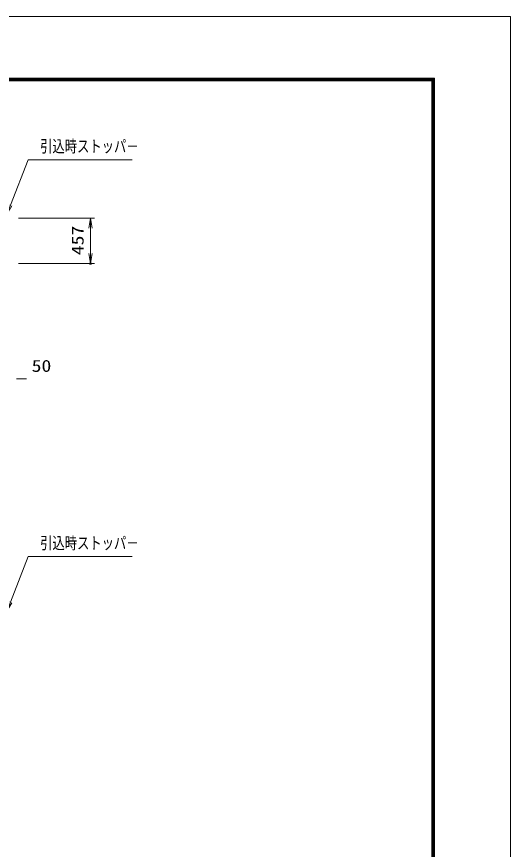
# Model space of a CAD drawing. Units: millimetres at full size. Extents: x -11880 to 11880, y -8400 to 8400.
# Drawn here: x 6903 to 11880, y 0 to 8400 of the extents above; entities that cross this region are included whole.
import ezdxf
from ezdxf.enums import TextEntityAlignment as Align

# ---------------------------------------------------------------- set-up
doc = ezdxf.new("R2010")
doc.units = ezdxf.units.MM
doc.header["$LTSCALE"] = 30
doc.header["$PDMODE"] = 32
doc.header["$PDSIZE"] = 15
for name, color, linetype, lineweight in [('0-0_D-TTL', 7, 'Continuous', 18), ('0-8_寸法線', 3, 'Continuous', 18), ('0-9_0', 7, 'Continuous', 18)]:
    doc.layers.add(name, color=color, linetype=linetype, lineweight=lineweight)
doc.layers.add('0-A_DEFPOINTS', color=7, linetype='Continuous')
doc.styles.add('ＭＳ ゴシック', font='')
doc.styles.get('ＭＳ ゴシック').set_extended_font_data('MS Gothic')

# ---------------------------------------------------------------- blocks, each defined once
blk = doc.blocks.new('_OPEN')
at = {"layer": '0-9_0'}
blk.add_line((0, 0), (-30, 0), dxfattribs=at)
blk.add_lwpolyline([(-30, 5), (0, 0), (-30, -5)], dxfattribs=at)
blk = doc.blocks.new('S155')
at = {"layer": '0-8_寸法線'}
for points in [[(10045810.1, -15244436.1), (10014410.9, -15244436.1), (10008983.9, -15258205.6), (10007883.8, -15260996.7)], [(10008518.7, -15258022.3), (10007883.8, -15260996.7), (10009449, -15258389)]]:
    blk.add_lwpolyline(points, dxfattribs=at)
at = {"layer": '0-8_寸法線', "color": 254, "style": 'ＭＳ ゴシック', "width": 0.75}
blk.add_text('引込時ストッパ－', height=3637, dxfattribs=at).set_placement((10017989.3, -15243245.6), align=Align.BOTTOM_LEFT)
blk = doc.blocks.new('S165')
at = {"layer": '0-8_寸法線'}
for points in [[(10045810.1, -15364515.9), (10014410.9, -15364515.9), (10008983.9, -15378285.5), (10007883.8, -15381076.5)], [(10008518.7, -15378102.1), (10007883.8, -15381076.5), (10009449, -15378468.8)]]:
    blk.add_lwpolyline(points, dxfattribs=at)
at = {"layer": '0-8_寸法線', "color": 254, "style": 'ＭＳ ゴシック', "width": 0.75}
blk.add_text('引込時ストッパ－', height=3637, dxfattribs=at).set_placement((10017989.3, -15363325.4), align=Align.BOTTOM_LEFT)

msp = doc.modelspace()

# ---------------------------------------------------------------- linework, layer by layer
at = {"layer": '0-0_D-TTL'}
for points in [[(-11879.92, -8400.08), (11880.08, -8400.08), (11880.08, 8399.92), (-11879.92, 8399.92)], [(-11116.2, 7779.35), (11116.37, 7779.35), (11116.37, -7777.79), (-11116.2, -7777.79)], [(-11109.13, 7772.28), (11109.3, 7772.28), (11109.3, -7770.72), (-11109.13, -7770.72)], [(-11102.06, 7765.21), (11102.22, 7765.21), (11102.22, -7763.65), (-11102.06, -7763.65)], [(-11094.99, 7758.13), (11095.15, 7758.13), (11095.15, -7756.58), (-11094.99, -7756.58)], [(-11087.92, 7751.06), (11088.08, 7751.06), (11088.08, -7749.51), (-11087.92, -7749.51)]]:
    msp.add_lwpolyline(points, close=True, dxfattribs=at)
at = {"layer": '0-8_寸法線'}
for p, q in [((6920.3, 6366.48), (7687.43, 6366.48)), ((7647.43, 6366.48), (7647.43, 5909.48)), ((6920.3, 5909.48), (7687.43, 5909.48)), ((6903.29, 4747.64), (7003.29, 4747.64))]:
    msp.add_line(p, q, dxfattribs=at)
at = {"layer": '0-A_DEFPOINTS'}
msp.add_point((7647.43, 5909.48), dxfattribs=at)

# ---------------------------------------------------------------- block references
at = {"layer": '0-8_寸法線', "xscale": 0.03333333, "yscale": 0.03333333}
for name in ['S155', 'S165']:
    msp.add_blockref(name, (-326792.84, 515103.86), dxfattribs=at)
at = {"layer": '0-8_寸法線', "xscale": 3.333333, "yscale": 3.333333}
for p, rotation in [((7647.43, 6366.48), 90), ((7647.43, 5909.48), 270)]:
    msp.add_blockref('_OPEN', p, dxfattribs=dict(at, rotation=rotation))

# ---------------------------------------------------------------- texts
at = {"layer": '0-8_寸法線', "color": 254, "style": 'ＭＳ ゴシック', "width": 1.2}
msp.add_text('457', height=121.2, rotation=90, dxfattribs=at).set_placement((7614.75, 5993.98), align=Align.BOTTOM_LEFT)
msp.add_text('50', height=121.2, dxfattribs=at).set_placement((7054.59, 4780.32), align=Align.BOTTOM_LEFT)

doc.saveas('drawing.dxf')
